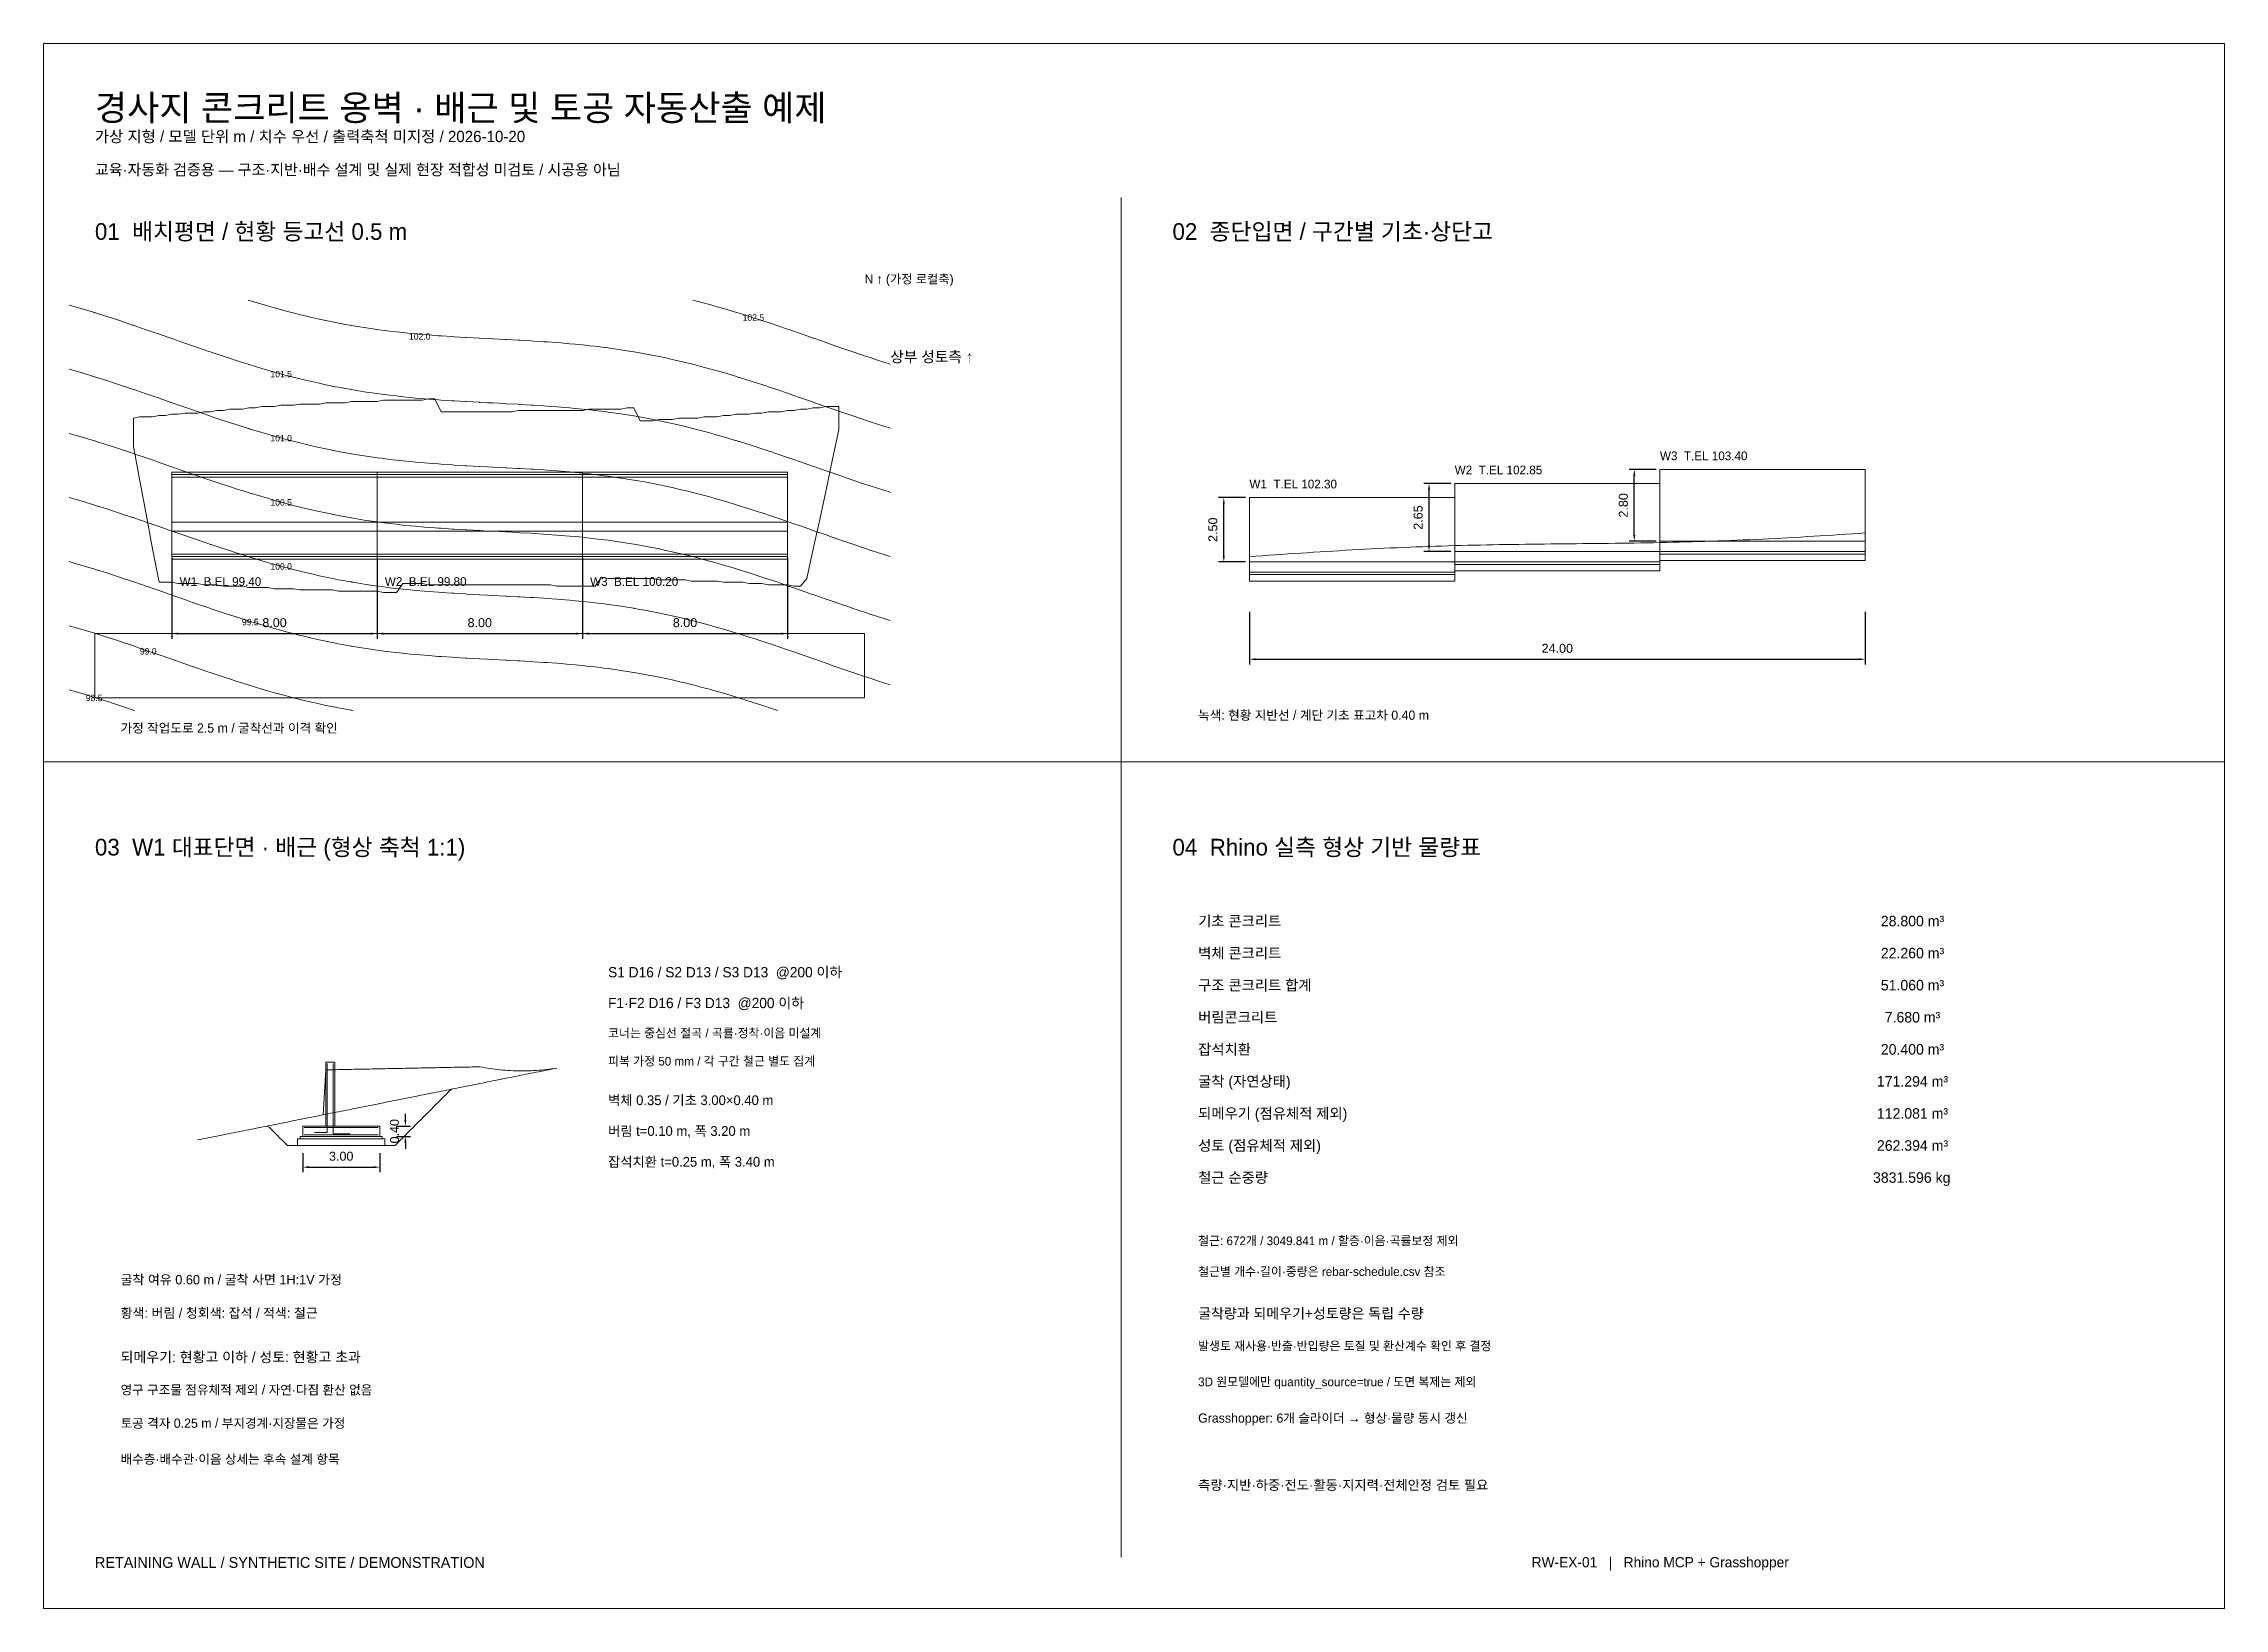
# Model space of a CAD drawing. Header units: metres. Extents: x -1 to 84, y -99 to -38.
import ezdxf

# ---------------------------------------------------------------- set-up
doc = ezdxf.new("R2010")
doc.units = ezdxf.units.M
for name, color, linetype, lineweight, true_color in [('backfill', 7, 'Continuous', 9, 0xb59b70), ('blinding', 7, 'Continuous', 9, 0xd5b564), ('contour', 7, 'Continuous', 18, 0x4c7b57), ('drawing', 7, 'Continuous', 18, 0x2b4051), ('excavation', 7, 'Continuous', 9, 0xe37c3f), ('footing', 7, 'Continuous', 9, 0xa2afba), ('notes', 7, 'Continuous', 9, 0x2d353e), ('reinforcement_detail', 7, 'Continuous', 9, 0xbb3a34), ('road', 7, 'Continuous', 9, 0x737e88), ('rubble', 7, 'Continuous', 9, 0x728297), ('stem', 7, 'Continuous', 9, 0xb3c0c8), ('warning', 7, 'Continuous', 9, 0xae3e2c)]:
    doc.layers.add(name, color=color, linetype=linetype, lineweight=lineweight, true_color=true_color)
doc.styles.add('example-metres', font='HelveticaNeue.ttc')
doc.styles.add('기본값', font='AppleSDGothicNeo.ttc')
doc.dimstyles.new('example-metres', dxfattribs={"dimtxt": 0.35, "dimasz": 0.24, "dimexe": 0.2, "dimexo": 0.15, "dimgap": 0.25, "dimtad": 1, "dimtoh": 1, "dimzin": 1, "dimdsep": 46, "dimtxsty": 'example-metres', "dimcen": 0.5, "dimazin": 1, "dimtfac": 1, "dimtdec": 4, "dimtix": 1, "dimtofl": 0, "dimtmove": 1, "dimatfit": 3, "dimfxl": 1, "dimtolj": 1, "dimtzin": 1, "dimarcsym": 0})

# ---------------------------------------------------------------- blocks, each defined once
blk = doc.blocks.new('*D1')
at = {"layer": 'Defpoints', "color": 0}
for p in [(4, -57.9), (12, -57.9), (12, -61)]:
    blk.add_point(p, dxfattribs=at)
at = {"layer": 'drawing', "color": 0, "lineweight": -2}
for p, q in [((4, -58.05), (4, -61.2)), ((12, -58.05), (12, -61.2)), ((4.24, -61), (11.76, -61))]:
    blk.add_line(p, q, dxfattribs=at)
at = {"layer": 'drawing', "color": 0}
for points in [[(4.24, -60.96), (4.24, -61.04), (4, -61)], [(11.76, -61.04), (11.76, -60.96), (12, -61)]]:
    blk.add_solid(points, dxfattribs=at)
at = {"layer": 'drawing', "color": 0, "insert": (8, -60.575), "char_height": 0.35, "attachment_point": 5, "style": 'example-metres'}
blk.add_mtext('\\A1;8.00', dxfattribs=at)
blk = doc.blocks.new('*D2')
at = {"layer": 'Defpoints', "color": 0}
for p in [(12, -57.9), (20, -57.9), (20, -61)]:
    blk.add_point(p, dxfattribs=at)
at = {"layer": 'drawing', "color": 0, "lineweight": -2}
for p, q in [((12, -58.05), (12, -61.2)), ((20, -58.05), (20, -61.2)), ((12.24, -61), (19.76, -61))]:
    blk.add_line(p, q, dxfattribs=at)
at = {"layer": 'drawing', "color": 0}
for points in [[(12.24, -60.96), (12.24, -61.04), (12, -61)], [(19.76, -61.04), (19.76, -60.96), (20, -61)]]:
    blk.add_solid(points, dxfattribs=at)
at = {"layer": 'drawing', "color": 0, "insert": (16, -60.575), "char_height": 0.35, "attachment_point": 5, "style": 'example-metres'}
blk.add_mtext('\\A1;8.00', dxfattribs=at)
blk = doc.blocks.new('*D3')
at = {"layer": 'Defpoints', "color": 0}
for p in [(20, -57.9), (28, -57.9), (28, -61)]:
    blk.add_point(p, dxfattribs=at)
at = {"layer": 'drawing', "color": 0, "lineweight": -2}
for p, q in [((20, -58.05), (20, -61.2)), ((28, -58.05), (28, -61.2)), ((20.24, -61), (27.76, -61))]:
    blk.add_line(p, q, dxfattribs=at)
at = {"layer": 'drawing', "color": 0}
for points in [[(20.24, -60.96), (20.24, -61.04), (20, -61)], [(27.76, -61.04), (27.76, -60.96), (28, -61)]]:
    blk.add_solid(points, dxfattribs=at)
at = {"layer": 'drawing', "color": 0, "insert": (24, -60.575), "char_height": 0.35, "attachment_point": 5, "style": 'example-metres'}
blk.add_mtext('\\A1;8.00', dxfattribs=at)
blk = doc.blocks.new('*D4')
at = {"layer": 'Defpoints', "color": 0}
for p in [(45, -55.7), (46, -55.7), (46, -58.2)]:
    blk.add_point(p, dxfattribs=at)
at = {"layer": 'drawing', "color": 0, "lineweight": -2}
for p, q in [((45.85, -55.7), (44.8, -55.7)), ((45, -57.96), (45, -55.94)), ((45.85, -58.2), (44.8, -58.2))]:
    blk.add_line(p, q, dxfattribs=at)
at = {"layer": 'drawing', "color": 0}
for points in [[(45.04, -55.94), (44.96, -55.94), (45, -55.7)], [(44.96, -57.96), (45.04, -57.96), (45, -58.2)]]:
    blk.add_solid(points, dxfattribs=at)
at = {"layer": 'drawing', "color": 0, "insert": (44.575, -56.95), "char_height": 0.35, "attachment_point": 5, "rotation": 90, "style": 'example-metres'}
blk.add_mtext('\\A1;2.50', dxfattribs=at)
blk = doc.blocks.new('*D5')
at = {"layer": 'Defpoints', "color": 0}
for p in [(53, -55.15), (54, -55.15), (54, -57.8)]:
    blk.add_point(p, dxfattribs=at)
at = {"layer": 'drawing', "color": 0, "lineweight": -2}
for p, q in [((53.85, -55.15), (52.8, -55.15)), ((53, -57.56), (53, -55.39)), ((53.85, -57.8), (52.8, -57.8))]:
    blk.add_line(p, q, dxfattribs=at)
at = {"layer": 'drawing', "color": 0}
for points in [[(53.04, -55.39), (52.96, -55.39), (53, -55.15)], [(52.96, -57.56), (53.04, -57.56), (53, -57.8)]]:
    blk.add_solid(points, dxfattribs=at)
at = {"layer": 'drawing', "color": 0, "insert": (52.575, -56.475), "char_height": 0.35, "attachment_point": 5, "rotation": 90, "style": 'example-metres'}
blk.add_mtext('\\A1;2.65', dxfattribs=at)
blk = doc.blocks.new('*D6')
at = {"layer": 'Defpoints', "color": 0}
for p in [(61, -54.6), (62, -54.6), (62, -57.4)]:
    blk.add_point(p, dxfattribs=at)
at = {"layer": 'drawing', "color": 0, "lineweight": -2}
for p, q in [((61.85, -54.6), (60.8, -54.6)), ((61, -57.16), (61, -54.84)), ((61.85, -57.4), (60.8, -57.4))]:
    blk.add_line(p, q, dxfattribs=at)
at = {"layer": 'drawing', "color": 0}
for points in [[(61.04, -54.84), (60.96, -54.84), (61, -54.6)], [(60.96, -57.16), (61.04, -57.16), (61, -57.4)]]:
    blk.add_solid(points, dxfattribs=at)
at = {"layer": 'drawing', "color": 0, "insert": (60.575, -56), "char_height": 0.35, "attachment_point": 5, "rotation": 90, "style": 'example-metres'}
blk.add_mtext('\\A1;2.80', dxfattribs=at)
blk = doc.blocks.new('*D7')
at = {"layer": 'Defpoints', "color": 0}
for p in [(46, -60), (70, -60), (70, -62)]:
    blk.add_point(p, dxfattribs=at)
at = {"layer": 'drawing', "color": 0, "lineweight": -2}
for p, q in [((46, -60.15), (46, -62.2)), ((70, -60.15), (70, -62.2)), ((46.24, -62), (69.76, -62))]:
    blk.add_line(p, q, dxfattribs=at)
at = {"layer": 'drawing', "color": 0}
for points in [[(46.24, -61.96), (46.24, -62.04), (46, -62)], [(69.76, -62.04), (69.76, -61.96), (70, -62)]]:
    blk.add_solid(points, dxfattribs=at)
at = {"layer": 'drawing', "color": 0, "insert": (58, -61.575), "char_height": 0.35, "attachment_point": 5, "style": 'example-metres'}
blk.add_mtext('\\A1;24.00', dxfattribs=at)
blk = doc.blocks.new('*D8')
at = {"layer": 'Defpoints', "color": 0}
for p in [(9.1, -81.1), (12.1, -81.1), (12.1, -81.8)]:
    blk.add_point(p, dxfattribs=at)
at = {"layer": 'drawing', "color": 0, "lineweight": -2}
for p, q in [((9.1, -81.25), (9.1, -82)), ((12.1, -81.25), (12.1, -82)), ((9.34, -81.8), (11.86, -81.8))]:
    blk.add_line(p, q, dxfattribs=at)
at = {"layer": 'drawing', "color": 0}
for points in [[(9.34, -81.76), (9.34, -81.84), (9.1, -81.8)], [(11.86, -81.84), (11.86, -81.76), (12.1, -81.8)]]:
    blk.add_solid(points, dxfattribs=at)
at = {"layer": 'drawing', "color": 0, "insert": (10.6, -81.375), "char_height": 0.35, "attachment_point": 5, "style": 'example-metres'}
blk.add_mtext('\\A1;3.00', dxfattribs=at)
blk = doc.blocks.new('*D9')
at = {"layer": 'Defpoints', "color": 0}
for p in [(12.6, -80.2), (12.6, -80.6), (13.1, -80.2)]:
    blk.add_point(p, dxfattribs=at)
at = {"layer": 'drawing', "color": 0, "lineweight": -2}
for p, q in [((13.1, -79.96), (13.1, -79.72)), ((12.75, -80.2), (13.3, -80.2)), ((12.75, -80.6), (13.3, -80.6)), ((13.1, -80.84), (13.1, -81.08))]:
    blk.add_line(p, q, dxfattribs=at)
at = {"layer": 'drawing', "color": 0}
for points in [[(13.06, -79.96), (13.14, -79.96), (13.1, -80.2)], [(13.14, -80.84), (13.06, -80.84), (13.1, -80.6)]]:
    blk.add_solid(points, dxfattribs=at)
at = {"layer": 'drawing', "color": 0, "insert": (12.675, -80.4), "char_height": 0.35, "attachment_point": 5, "rotation": 90, "style": 'example-metres'}
blk.add_mtext('\\A1;0.40', dxfattribs=at)

msp = doc.modelspace()

# ---------------------------------------------------------------- linework, layer by layer
at = {"layer": 'backfill'}
msp.add_lwpolyline([(5, -80.739), (5.1, -80.719), (5.2, -80.699), (5.3, -80.679), (5.4, -80.659), (5.5, -80.639), (5.6, -80.619), (5.7, -80.599), (5.8, -80.579), (5.9, -80.559), (6, -80.539), (6.1, -80.519), (6.2, -80.499), (6.3, -80.479), (6.4, -80.459), (6.5, -80.439), (6.6, -80.419), (6.7, -80.399), (6.8, -80.379), (6.9, -80.359), (7, -80.339), (7.1, -80.319), (7.2, -80.299), (7.3, -80.279), (7.4, -80.259), (7.5, -80.239), (7.6, -80.219), (7.7, -80.199), (7.8, -80.179), (7.9, -80.159), (8, -80.139), (8.1, -80.119), (8.2, -80.099), (8.3, -80.079), (8.4, -80.059), (8.5, -80.039), (8.6, -80.019), (8.7, -79.999), (8.8, -79.979), (8.9, -79.959), (9, -79.939), (9.1, -79.919), (9.2, -79.899), (9.3, -79.879), (9.4, -79.859), (9.5, -79.839), (9.6, -79.819), (9.7, -79.799), (9.8, -79.779), (9.9, -79.759), (10, -78.007), (10.1, -78.005), (10.2, -78.003), (10.3, -78.001), (10.4, -77.999), (10.5, -77.997), (10.6, -77.995), (10.7, -77.993), (10.8, -77.991), (10.9, -77.989), (11, -77.987), (11.1, -77.985), (11.2, -77.983), (11.3, -77.981), (11.4, -77.979), (11.5, -77.977), (11.6, -77.975), (11.7, -77.973), (11.8, -77.971), (11.9, -77.969), (12, -77.967), (12.1, -77.965), (12.2, -77.963), (12.3, -77.961), (12.4, -77.959), (12.5, -77.957), (12.6, -77.955), (12.7, -77.953), (12.8, -77.951), (12.9, -77.949), (13, -77.947), (13.1, -77.945), (13.2, -77.943), (13.3, -77.941), (13.4, -77.939), (13.5, -77.937), (13.6, -77.935), (13.7, -77.933), (13.8, -77.931), (13.9, -77.929), (14, -77.927), (14.1, -77.925), (14.2, -77.923), (14.3, -77.921), (14.4, -77.919), (14.5, -77.917), (14.6, -77.915), (14.7, -77.913), (14.8, -77.911), (14.9, -77.909), (15, -77.907), (15.1, -77.905), (15.2, -77.903), (15.3, -77.901), (15.4, -77.899), (15.5, -77.897), (15.6, -77.895), (15.7, -77.893), (15.8, -77.891), (15.9, -77.889), (16, -77.887), (16.1, -77.906), (16.2, -77.924), (16.3, -77.941), (16.4, -77.956), (16.5, -77.971), (16.6, -77.984), (16.7, -77.996), (16.8, -78.006), (16.9, -78.016), (17, -78.024), (17.1, -78.031), (17.2, -78.037), (17.3, -78.042), (17.4, -78.046), (17.5, -78.048), (17.6, -78.049), (17.7, -78.049), (17.8, -78.048), (17.9, -78.045), (18, -78.042), (18.1, -78.037), (18.2, -78.031), (18.3, -78.023), (18.4, -78.015), (18.5, -78.005), (18.6, -77.994), (18.7, -77.982), (18.8, -77.969), (18.9, -77.955), (19, -77.939)], dxfattribs=at)
at = {"layer": 'blinding'}
for points in [[(4, -58), (12, -58), (12, -54.8), (4, -54.8)], [(4, -57.9), (12, -57.9), (12, -54.9), (4, -54.9)], [(12, -58), (20, -58), (20, -54.8), (12, -54.8)], [(12, -57.9), (20, -57.9), (20, -54.9), (12, -54.9)], [(20, -58), (28, -58), (28, -54.8), (20, -54.8)], [(20, -57.9), (28, -57.9), (28, -54.9), (20, -54.9)], [(62, -57.9), (70, -57.9), (70, -57.8), (62, -57.8)], [(46, -58.7), (54, -58.7), (54, -58.6), (46, -58.6)], [(54, -58.3), (62, -58.3), (62, -58.2), (54, -58.2)], [(9, -80.7), (12.2, -80.7), (12.2, -80.6), (9, -80.6)]]:
    msp.add_lwpolyline(points, close=True, dxfattribs=at)
at = {"layer": 'contour'}
for points in [[(0, -48.195), (0.274, -48.274), (0.5, -48.339), (0.987, -48.487), (1, -48.491), (1.028, -48.5), (1.5, -48.649), (1.721, -48.721), (2, -48.812), (2.47, -48.97), (2.5, -48.98), (2.558, -49), (3, -49.152), (3.232, -49.232), (3.5, -49.325), (4, -49.5), (4.5, -49.675), (4.768, -49.768), (5, -49.848), (5.442, -50), (5.5, -50.02), (5.53, -50.03), (6, -50.188), (6.279, -50.279), (6.5, -50.351), (6.972, -50.5), (7, -50.509), (7.013, -50.513), (7.5, -50.661), (7.726, -50.726), (8, -50.805), (8.419, -50.919), (8.5, -50.941), (8.729, -51), (9, -51.069), (9.091, -51.091), (9.5, -51.189), (9.742, -51.242), (10, -51.298), (10.374, -51.374), (10.5, -51.399), (10.988, -51.488), (11, -51.49), (11.059, -51.5), (11.5, -51.572), (11.585, -51.585), (12, -51.646), (12.167, -51.667), (12.5, -51.71), (12.737, -51.737), (13, -51.767), (13.296, -51.796), (13.5, -51.816), (13.846, -51.846), (14, -51.859), (14.388, -51.888), (14.5, -51.896), (14.924, -51.924), (15, -51.929), (15.455, -51.955), (15.5, -51.958), (15.984, -51.984), (16, -51.985), (16.303, -52), (16.5, -52.01), (16.51, -52.01), (17, -52.035), (17.037, -52.037), (17.5, -52.061), (17.565, -52.065), (18, -52.09), (18.096, -52.096), (18.5, -52.121), (18.631, -52.131), (19, -52.157), (19.171, -52.171), (19.5, -52.198), (19.719, -52.219), (20, -52.246), (20.276, -52.276), (20.5, -52.301), (20.843, -52.343), (21, -52.363), (21.423, -52.423), (21.5, -52.434), (21.915, -52.5), (22, -52.513), (22.016, -52.516), (22.5, -52.602), (22.627, -52.627), (22.712, -52.644), (23, -52.7), (23.255, -52.755), (23.5, -52.808), (23.902, -52.902), (24, -52.925), (24.3, -53), (24.5, -53.05), (24.569, -53.069), (25, -53.185), (25.258, -53.258), (25.5, -53.327), (25.967, -53.467), (26, -53.477), (26.075, -53.5), (26.5, -53.633), (26.697, -53.697), (27, -53.795), (27.443, -53.943), (27.5, -53.962), (27.612, -54), (28, -54.132), (28.202, -54.202), (28.5, -54.305), (28.969, -54.469), (29, -54.48), (29.057, -54.5), (29.5, -54.655), (29.738, -54.738), (30, -54.829), (30.497, -55), (30.5, -55.001), (30.502, -55.002), (31, -55.17), (31.254, -55.254), (31.5, -55.335), (31.991, -55.491), (32, -55.494)], [(6.972, -48), (7, -48.009), (7.013, -48.013), (7.5, -48.161), (7.726, -48.226), (8, -48.305), (8.419, -48.419), (8.5, -48.441), (8.729, -48.5), (9, -48.569), (9.091, -48.591), (9.5, -48.689), (9.742, -48.742), (10, -48.798), (10.374, -48.874), (10.5, -48.899), (10.988, -48.988), (11, -48.99), (11.059, -49), (11.5, -49.072), (11.585, -49.085), (12, -49.146), (12.167, -49.167), (12.5, -49.21), (12.737, -49.237), (13, -49.267), (13.296, -49.296), (13.5, -49.316), (13.846, -49.346), (14, -49.359), (14.388, -49.388), (14.5, -49.396), (14.924, -49.424), (15, -49.429), (15.455, -49.455), (15.5, -49.458), (15.984, -49.484), (16, -49.485), (16.303, -49.5), (16.5, -49.51), (16.51, -49.51), (17, -49.535), (17.037, -49.537), (17.5, -49.561), (17.565, -49.565), (18, -49.59), (18.096, -49.596), (18.5, -49.621), (18.631, -49.631), (19, -49.657), (19.171, -49.671), (19.5, -49.698), (19.719, -49.719), (20, -49.746), (20.276, -49.776), (20.5, -49.801), (20.843, -49.843), (21, -49.863), (21.423, -49.923), (21.5, -49.934), (21.915, -50), (22, -50.013), (22.016, -50.016), (22.5, -50.102), (22.627, -50.127), (23, -50.2), (23.255, -50.255), (23.5, -50.308), (23.902, -50.402), (24, -50.425), (24.3, -50.5), (24.5, -50.55), (24.569, -50.569), (25, -50.685), (25.258, -50.758), (25.5, -50.827), (25.967, -50.967), (26, -50.977), (26.029, -50.986), (26.075, -51), (26.5, -51.133), (26.697, -51.197), (27, -51.295), (27.443, -51.443), (27.5, -51.462), (27.612, -51.5), (28, -51.632), (28.202, -51.702), (28.5, -51.805), (28.969, -51.969), (29, -51.98), (29.057, -52), (29.5, -52.155), (29.738, -52.238), (30, -52.329), (30.497, -52.5), (30.5, -52.501), (30.502, -52.502), (31, -52.67), (31.254, -52.754), (31.5, -52.835), (31.991, -52.991), (32, -52.994)], [(24.3, -48), (24.5, -48.05), (24.569, -48.069), (25, -48.185), (25.258, -48.258), (25.5, -48.327), (25.967, -48.467), (26, -48.477), (26.075, -48.5), (26.5, -48.633), (26.697, -48.697), (27, -48.795), (27.443, -48.943), (27.5, -48.962), (27.612, -49), (28, -49.132), (28.202, -49.202), (28.5, -49.305), (28.969, -49.469), (29, -49.48), (29.023, -49.488), (29.057, -49.5), (29.5, -49.655), (29.738, -49.738), (30, -49.829), (30.497, -50), (30.5, -50.001), (30.502, -50.002), (31, -50.17), (31.254, -50.254), (31.5, -50.335), (31.991, -50.491), (32, -50.494)], [(0, -50.695), (0.274, -50.774), (0.5, -50.839), (0.987, -50.987), (1, -50.991), (1.028, -51), (1.5, -51.149), (1.721, -51.221), (2, -51.312), (2.47, -51.47), (2.5, -51.48), (2.558, -51.5), (3, -51.652), (3.232, -51.732), (3.5, -51.825), (4, -52), (4.5, -52.175), (4.768, -52.268), (5, -52.348), (5.442, -52.5), (5.5, -52.52), (5.53, -52.53), (6, -52.688), (6.279, -52.779), (6.5, -52.851), (6.972, -53), (7, -53.009), (7.013, -53.013), (7.5, -53.161), (7.726, -53.226), (8, -53.305), (8.419, -53.419), (8.5, -53.441), (8.729, -53.5), (9, -53.569), (9.091, -53.591), (9.5, -53.689), (9.742, -53.742), (10, -53.798), (10.374, -53.874), (10.5, -53.899), (10.988, -53.988), (11, -53.99), (11.059, -54), (11.5, -54.072), (11.585, -54.085), (12, -54.146), (12.167, -54.167), (12.5, -54.21), (12.737, -54.237), (13, -54.267), (13.296, -54.296), (13.5, -54.316), (13.846, -54.346), (14, -54.359), (14.388, -54.388), (14.5, -54.396), (14.924, -54.424), (15, -54.429), (15.455, -54.455), (15.5, -54.458), (15.984, -54.484), (16, -54.485), (16.303, -54.5), (16.5, -54.51), (16.51, -54.51), (17, -54.535), (17.037, -54.537), (17.5, -54.561), (17.565, -54.565), (18, -54.59), (18.096, -54.596), (18.5, -54.621), (18.631, -54.631), (18.725, -54.637), (19, -54.657), (19.171, -54.671), (19.5, -54.698), (19.719, -54.719), (20, -54.746), (20.276, -54.776), (20.5, -54.801), (20.843, -54.843), (21, -54.863), (21.423, -54.923), (21.5, -54.934), (21.915, -55), (22, -55.013), (22.016, -55.016), (22.5, -55.102), (22.627, -55.127), (23, -55.2), (23.255, -55.255), (23.5, -55.308), (23.902, -55.402), (24, -55.425), (24.3, -55.5), (24.5, -55.55), (24.569, -55.569), (25, -55.685), (25.258, -55.758), (25.5, -55.827), (25.967, -55.967), (26, -55.977), (26.075, -56), (26.5, -56.133), (26.697, -56.197), (27, -56.295), (27.443, -56.443), (27.5, -56.462), (27.612, -56.5), (28, -56.632), (28.202, -56.702), (28.5, -56.805), (28.969, -56.969), (29, -56.98), (29.057, -57), (29.5, -57.155), (29.738, -57.238), (30, -57.329), (30.497, -57.5), (30.5, -57.501), (30.502, -57.502), (31, -57.67), (31.254, -57.754), (31.5, -57.835), (31.991, -57.991), (32, -57.994)], [(0, -53.195), (0.274, -53.274), (0.5, -53.339), (0.987, -53.487), (1, -53.491), (1.028, -53.5), (1.5, -53.649), (1.721, -53.721), (2, -53.812), (2.47, -53.97), (2.5, -53.98), (2.558, -54), (3, -54.152), (3.232, -54.232), (3.5, -54.325), (4, -54.5), (4.5, -54.675), (4.768, -54.768), (5, -54.848), (5.442, -55), (5.5, -55.02), (5.53, -55.03), (6, -55.188), (6.279, -55.279), (6.5, -55.351), (6.972, -55.5), (7, -55.509), (7.013, -55.513), (7.5, -55.661), (7.726, -55.726), (8, -55.805), (8.419, -55.919), (8.5, -55.941), (8.729, -56), (9, -56.069), (9.091, -56.091), (9.5, -56.189), (9.742, -56.242), (10, -56.298), (10.374, -56.374), (10.5, -56.399), (10.988, -56.488), (11, -56.49), (11.059, -56.5), (11.5, -56.572), (11.585, -56.585), (12, -56.646), (12.167, -56.667), (12.5, -56.71), (12.737, -56.737), (13, -56.767), (13.296, -56.796), (13.5, -56.816), (13.846, -56.846), (14, -56.859), (14.245, -56.877), (14.388, -56.888), (14.5, -56.896), (14.924, -56.924), (15, -56.929), (15.455, -56.955), (15.5, -56.958), (15.984, -56.984), (16, -56.985), (16.303, -57), (16.5, -57.01), (16.51, -57.01), (17, -57.035), (17.037, -57.037), (17.5, -57.061), (17.565, -57.065), (18, -57.09), (18.096, -57.096), (18.5, -57.121), (18.631, -57.131), (19, -57.157), (19.171, -57.171), (19.5, -57.198), (19.719, -57.219), (20, -57.246), (20.276, -57.276), (20.5, -57.301), (20.843, -57.343), (21, -57.363), (21.423, -57.423), (21.5, -57.434), (21.915, -57.5), (22, -57.513), (22.016, -57.516), (22.5, -57.602), (22.627, -57.627), (23, -57.7), (23.255, -57.755), (23.5, -57.808), (23.902, -57.902), (24, -57.925), (24.3, -58), (24.5, -58.05), (24.569, -58.069), (25, -58.185), (25.258, -58.258), (25.5, -58.327), (25.967, -58.467), (26, -58.477), (26.075, -58.5), (26.5, -58.633), (26.697, -58.697), (27, -58.795), (27.443, -58.943), (27.5, -58.962), (27.612, -59), (28, -59.132), (28.202, -59.202), (28.5, -59.305), (28.969, -59.469), (29, -59.48), (29.057, -59.5), (29.5, -59.655), (29.738, -59.738), (30, -59.829), (30.497, -60), (30.5, -60.001), (30.502, -60.002), (31, -60.17), (31.254, -60.254), (31.5, -60.335), (31.991, -60.491), (32, -60.494)], [(0, -55.695), (0.274, -55.774), (0.5, -55.839), (0.987, -55.987), (1, -55.991), (1.028, -56), (1.5, -56.149), (1.721, -56.221), (2, -56.312), (2.47, -56.47), (2.5, -56.48), (2.558, -56.5), (3, -56.652), (3.232, -56.732), (3.5, -56.825), (4, -57), (4.5, -57.175), (4.768, -57.268), (5, -57.348), (5.442, -57.5), (5.5, -57.52), (5.53, -57.53), (6, -57.688), (6.279, -57.779), (6.5, -57.851), (6.972, -58), (7, -58.009), (7.013, -58.013), (7.5, -58.161), (7.726, -58.226), (8, -58.305), (8.419, -58.419), (8.5, -58.441), (8.729, -58.5), (9, -58.569), (9.091, -58.591), (9.5, -58.689), (9.742, -58.742), (10, -58.798), (10.287, -58.856), (10.374, -58.874), (10.5, -58.899), (10.988, -58.988), (11, -58.99), (11.059, -59), (11.5, -59.072), (11.585, -59.085), (12, -59.146), (12.167, -59.167), (12.5, -59.21), (12.737, -59.237), (13, -59.267), (13.296, -59.296), (13.5, -59.316), (13.846, -59.346), (14, -59.359), (14.388, -59.388), (14.5, -59.396), (14.924, -59.424), (15, -59.429), (15.455, -59.455), (15.5, -59.458), (15.984, -59.484), (16, -59.485), (16.303, -59.5), (16.5, -59.51), (16.51, -59.51), (17, -59.535), (17.037, -59.537), (17.5, -59.561), (17.565, -59.565), (18, -59.59), (18.096, -59.596), (18.5, -59.621), (18.631, -59.631), (19, -59.657), (19.171, -59.671), (19.5, -59.698), (19.719, -59.719), (20, -59.746), (20.276, -59.776), (20.5, -59.801), (20.843, -59.843), (21, -59.863), (21.423, -59.923), (21.5, -59.934), (21.915, -60), (22, -60.013), (22.016, -60.016), (22.5, -60.102), (22.627, -60.127), (23, -60.2), (23.255, -60.255), (23.5, -60.308), (23.902, -60.402), (24, -60.425), (24.3, -60.5), (24.5, -60.55), (24.569, -60.569), (25, -60.685), (25.258, -60.758), (25.5, -60.827), (25.967, -60.967), (26, -60.977), (26.075, -61), (26.5, -61.133), (26.697, -61.197), (27, -61.295), (27.443, -61.443), (27.5, -61.462), (27.612, -61.5), (28, -61.632), (28.202, -61.702), (28.5, -61.805), (28.969, -61.969), (29, -61.98), (29.057, -62), (29.5, -62.155), (29.738, -62.238), (30, -62.329), (30.497, -62.5), (30.5, -62.501), (30.502, -62.502), (31, -62.67), (31.254, -62.754), (31.5, -62.835), (31.991, -62.991), (32, -62.994)], [(46, -58), (46.25, -57.983), (46.5, -57.965), (46.75, -57.948), (47, -57.93), (47.25, -57.913), (47.5, -57.896), (47.75, -57.879), (48, -57.862), (48.25, -57.846), (48.5, -57.83), (48.75, -57.814), (49, -57.798), (49.25, -57.783), (49.5, -57.768), (49.75, -57.753), (50, -57.739), (50.25, -57.725), (50.5, -57.712), (50.75, -57.699), (51, -57.686), (51.25, -57.674), (51.5, -57.662), (51.75, -57.651), (52, -57.64), (52.25, -57.63), (52.5, -57.62), (52.75, -57.611), (53, -57.602), (53.25, -57.593), (53.5, -57.586), (53.75, -57.578), (54, -57.571), (54.25, -57.564), (54.5, -57.558), (54.75, -57.552), (55, -57.547), (55.25, -57.542), (55.5, -57.537), (55.75, -57.532), (56, -57.528), (56.25, -57.524), (56.5, -57.521), (56.75, -57.517), (57, -57.514), (57.25, -57.511), (57.5, -57.508), (57.75, -57.506), (58, -57.503), (58.25, -57.501), (58.5, -57.498), (58.75, -57.496), (59, -57.493), (59.25, -57.49), (59.5, -57.488), (59.75, -57.485), (60, -57.482), (60.25, -57.479), (60.5, -57.476), (60.75, -57.472), (61, -57.469), (61.25, -57.465), (61.5, -57.46), (61.75, -57.456), (62, -57.451), (62.25, -57.446), (62.5, -57.44), (62.75, -57.434), (63, -57.427), (63.25, -57.421), (63.5, -57.413), (63.75, -57.405), (64, -57.397), (64.25, -57.389), (64.5, -57.38), (64.75, -57.37), (65, -57.36), (65.25, -57.349), (65.5, -57.338), (65.75, -57.327), (66, -57.315), (66.25, -57.303), (66.5, -57.29), (66.75, -57.277), (67, -57.263), (67.25, -57.249), (67.5, -57.235), (67.75, -57.22), (68, -57.205), (68.25, -57.189), (68.5, -57.173), (68.75, -57.157), (69, -57.141), (69.25, -57.124), (69.5, -57.108), (69.75, -57.091), (70, -57.074)], [(0, -58.195), (0.274, -58.274), (0.5, -58.339), (0.987, -58.487), (1, -58.491), (1.028, -58.5), (1.5, -58.649), (1.721, -58.721), (2, -58.812), (2.47, -58.97), (2.5, -58.98), (2.558, -59), (3, -59.152), (3.232, -59.232), (3.5, -59.325), (4, -59.5), (4.5, -59.675), (4.768, -59.768), (5, -59.848), (5.442, -60), (5.5, -60.02), (5.53, -60.03), (6, -60.188), (6.279, -60.279), (6.5, -60.351), (6.972, -60.5), (6.989, -60.506), (7, -60.509), (7.013, -60.513), (7.5, -60.661), (7.726, -60.726), (8, -60.805), (8.419, -60.919), (8.5, -60.941), (8.729, -61), (9, -61.069), (9.091, -61.091), (9.5, -61.189), (9.742, -61.242), (10, -61.298), (10.374, -61.374), (10.5, -61.399), (10.988, -61.488), (11, -61.49), (11.059, -61.5), (11.5, -61.572), (11.585, -61.585), (12, -61.646), (12.167, -61.667), (12.5, -61.71), (12.737, -61.737), (13, -61.767), (13.296, -61.796), (13.5, -61.816), (13.846, -61.846), (14, -61.859), (14.388, -61.888), (14.5, -61.896), (14.924, -61.924), (15, -61.929), (15.455, -61.955), (15.5, -61.958), (15.984, -61.984), (16, -61.985), (16.303, -62), (16.5, -62.01), (16.51, -62.01), (17, -62.035), (17.037, -62.037), (17.5, -62.061), (17.565, -62.065), (18, -62.09), (18.096, -62.096), (18.5, -62.121), (18.631, -62.131), (19, -62.157), (19.171, -62.171), (19.5, -62.198), (19.719, -62.219), (20, -62.246), (20.276, -62.276), (20.5, -62.301), (20.843, -62.343), (21, -62.363), (21.423, -62.423), (21.5, -62.434), (21.915, -62.5), (22, -62.513), (22.016, -62.516), (22.5, -62.602), (22.627, -62.627), (23, -62.7), (23.255, -62.755), (23.5, -62.808), (23.902, -62.902), (24, -62.925), (24.3, -63), (24.5, -63.05), (24.569, -63.069), (25, -63.185), (25.258, -63.258), (25.5, -63.327), (25.967, -63.467), (26, -63.477), (26.075, -63.5), (26.5, -63.633), (26.697, -63.697), (27, -63.795), (27.443, -63.943), (27.5, -63.962), (27.612, -64)], [(0, -60.695), (0.274, -60.774), (0.5, -60.839), (0.987, -60.987), (1, -60.991), (1.028, -61), (1.5, -61.149), (1.721, -61.221), (2, -61.312), (2.47, -61.47), (2.5, -61.48), (2.558, -61.5), (3, -61.652), (3.232, -61.732), (3.5, -61.825), (4, -62), (4.5, -62.175), (4.768, -62.268), (5, -62.348), (5.442, -62.5), (5.5, -62.52), (5.53, -62.53), (6, -62.688), (6.279, -62.779), (6.5, -62.851), (6.972, -63), (7, -63.009), (7.013, -63.013), (7.5, -63.161), (7.726, -63.226), (8, -63.305), (8.419, -63.419), (8.5, -63.441), (8.729, -63.5), (9, -63.569), (9.091, -63.591), (9.5, -63.689), (9.742, -63.742), (10, -63.798), (10.374, -63.874), (10.5, -63.899), (10.988, -63.988), (11, -63.99), (11.059, -64)], [(0, -63.195), (0.274, -63.274), (0.5, -63.339), (0.987, -63.487), (1, -63.491), (1.011, -63.494), (1.028, -63.5), (1.5, -63.649), (1.721, -63.721), (2, -63.812), (2.47, -63.97), (2.5, -63.98), (2.558, -64)], [(5, -80.739), (5.1, -80.719), (5.2, -80.699), (5.3, -80.679), (5.4, -80.659), (5.5, -80.639), (5.6, -80.619), (5.7, -80.599), (5.8, -80.579), (5.9, -80.559), (6, -80.539), (6.1, -80.519), (6.2, -80.499), (6.3, -80.479), (6.4, -80.459), (6.5, -80.439), (6.6, -80.419), (6.7, -80.399), (6.8, -80.379), (6.9, -80.359), (7, -80.339), (7.1, -80.319), (7.2, -80.299), (7.3, -80.279), (7.4, -80.259), (7.5, -80.239), (7.6, -80.219), (7.7, -80.199), (7.8, -80.179), (7.9, -80.159), (8, -80.139), (8.1, -80.119), (8.2, -80.099), (8.3, -80.079), (8.4, -80.059), (8.5, -80.039), (8.6, -80.019), (8.7, -79.999), (8.8, -79.979), (8.9, -79.959), (9, -79.939), (9.1, -79.919), (9.2, -79.899), (9.3, -79.879), (9.4, -79.859), (9.5, -79.839), (9.6, -79.819), (9.7, -79.799), (9.8, -79.779), (9.9, -79.759), (10, -79.739), (10.1, -79.719), (10.2, -79.699), (10.3, -79.679), (10.4, -79.659), (10.5, -79.639), (10.6, -79.619), (10.7, -79.599), (10.8, -79.579), (10.9, -79.559), (11, -79.539), (11.1, -79.519), (11.2, -79.499), (11.3, -79.479), (11.4, -79.459), (11.5, -79.439), (11.6, -79.419), (11.7, -79.399), (11.8, -79.379), (11.9, -79.359), (12, -79.339), (12.1, -79.319), (12.2, -79.299), (12.3, -79.279), (12.4, -79.259), (12.5, -79.239), (12.6, -79.219), (12.7, -79.199), (12.8, -79.179), (12.9, -79.159), (13, -79.139), (13.1, -79.119), (13.2, -79.099), (13.3, -79.079), (13.4, -79.059), (13.5, -79.039), (13.6, -79.019), (13.7, -78.999), (13.8, -78.979), (13.9, -78.959), (14, -78.939), (14.1, -78.919), (14.2, -78.899), (14.3, -78.879), (14.4, -78.859), (14.5, -78.839), (14.6, -78.819), (14.7, -78.799), (14.8, -78.779), (14.9, -78.759), (15, -78.739), (15.1, -78.719), (15.2, -78.699), (15.3, -78.679), (15.4, -78.659), (15.5, -78.639), (15.6, -78.619), (15.7, -78.599), (15.8, -78.579), (15.9, -78.559), (16, -78.539), (16.1, -78.519), (16.2, -78.499), (16.3, -78.479), (16.4, -78.459), (16.5, -78.439), (16.6, -78.419), (16.7, -78.399), (16.8, -78.379), (16.9, -78.359), (17, -78.339), (17.1, -78.319), (17.2, -78.299), (17.3, -78.279), (17.4, -78.259), (17.5, -78.239), (17.6, -78.219), (17.7, -78.199), (17.8, -78.179), (17.9, -78.159), (18, -78.139), (18.1, -78.119), (18.2, -78.099), (18.3, -78.079), (18.4, -78.059), (18.5, -78.039), (18.6, -78.019), (18.7, -77.999), (18.8, -77.979), (18.9, -77.959), (19, -77.939)]]:
    msp.add_lwpolyline(points, dxfattribs=at)
at = {"layer": 'drawing'}
for points in [[(-1, -99), (84, -99), (84, -38), (-1, -38)], [(54, -57.8), (62, -57.8), (62, -55.15), (54, -55.15)], [(62, -57.4), (70, -57.4), (70, -54.6), (62, -54.6)], [(46, -58.2), (54, -58.2), (54, -55.7), (46, -55.7)], [(4, -57), (12, -57), (12, -56.65), (4, -56.65)], [(12, -57), (20, -57), (20, -56.65), (12, -56.65)], [(20, -57), (28, -57), (28, -56.65), (20, -56.65)]]:
    msp.add_lwpolyline(points, close=True, dxfattribs=at)
for points in [[(41, -44), (41, -97)], [(-1, -66), (84, -66)]]:
    msp.add_lwpolyline(points, dxfattribs=at)
at = {"layer": 'excavation'}
msp.add_lwpolyline([(5, -80.739), (5.1, -80.719), (5.2, -80.699), (5.3, -80.679), (5.4, -80.659), (5.5, -80.639), (5.6, -80.619), (5.7, -80.599), (5.8, -80.579), (5.9, -80.559), (6, -80.539), (6.1, -80.519), (6.2, -80.499), (6.3, -80.479), (6.4, -80.459), (6.5, -80.439), (6.6, -80.419), (6.7, -80.399), (6.8, -80.379), (6.9, -80.359), (7, -80.339), (7.1, -80.319), (7.2, -80.299), (7.3, -80.279), (7.4, -80.259), (7.5, -80.239), (7.6, -80.219), (7.7, -80.199), (7.8, -80.25), (7.9, -80.35), (8, -80.45), (8.1, -80.55), (8.2, -80.65), (8.3, -80.75), (8.4, -80.85), (8.5, -80.95), (8.6, -80.95), (8.7, -80.95), (8.8, -80.95), (8.9, -80.95), (9, -80.95), (9.1, -80.95), (9.2, -80.95), (9.3, -80.95), (9.4, -80.95), (9.5, -80.95), (9.6, -80.95), (9.7, -80.95), (9.8, -80.95), (9.9, -80.95), (10, -80.95), (10.1, -80.95), (10.2, -80.95), (10.3, -80.95), (10.4, -80.95), (10.5, -80.95), (10.6, -80.95), (10.7, -80.95), (10.8, -80.95), (10.9, -80.95), (11, -80.95), (11.1, -80.95), (11.2, -80.95), (11.3, -80.95), (11.4, -80.95), (11.5, -80.95), (11.6, -80.95), (11.7, -80.95), (11.8, -80.95), (11.9, -80.95), (12, -80.95), (12.1, -80.95), (12.2, -80.95), (12.3, -80.95), (12.4, -80.95), (12.5, -80.95), (12.6, -80.95), (12.7, -80.95), (12.8, -80.85), (12.9, -80.75), (13, -80.65), (13.1, -80.55), (13.2, -80.45), (13.3, -80.35), (13.4, -80.25), (13.5, -80.15), (13.6, -80.05), (13.7, -79.95), (13.8, -79.85), (13.9, -79.75), (14, -79.65), (14.1, -79.55), (14.2, -79.45), (14.3, -79.35), (14.4, -79.25), (14.5, -79.15), (14.6, -79.05), (14.7, -78.95), (14.8, -78.85), (14.9, -78.759), (15, -78.739), (15.1, -78.719), (15.2, -78.699), (15.3, -78.679), (15.4, -78.659), (15.5, -78.639), (15.6, -78.619), (15.7, -78.599), (15.8, -78.579), (15.9, -78.559), (16, -78.539), (16.1, -78.519), (16.2, -78.499), (16.3, -78.479), (16.4, -78.459), (16.5, -78.439), (16.6, -78.419), (16.7, -78.399), (16.8, -78.379), (16.9, -78.359), (17, -78.339), (17.1, -78.319), (17.2, -78.299), (17.3, -78.279), (17.4, -78.259), (17.5, -78.239), (17.6, -78.219), (17.7, -78.199), (17.8, -78.179), (17.9, -78.159), (18, -78.139), (18.1, -78.119), (18.2, -78.099), (18.3, -78.079), (18.4, -78.059), (18.5, -78.039), (18.6, -78.019), (18.7, -77.999), (18.8, -77.979), (18.9, -77.959), (19, -77.939)], dxfattribs=at)
at = {"layer": 'footing'}
for points in [[(4, -57.9), (12, -57.9), (12, -54.9), (4, -54.9)], [(12, -57.9), (20, -57.9), (20, -54.9), (12, -54.9)], [(20, -57.9), (28, -57.9), (28, -54.9), (20, -54.9)], [(54, -58.2), (62, -58.2), (62, -57.8), (54, -57.8)], [(62, -57.8), (70, -57.8), (70, -57.4), (62, -57.4)], [(46, -58.6), (54, -58.6), (54, -58.2), (46, -58.2)], [(9.1, -80.6), (12.1, -80.6), (12.1, -80.2), (9.1, -80.2)]]:
    msp.add_lwpolyline(points, close=True, dxfattribs=at)
at = {"layer": 'reinforcement_detail'}
for points in [[(9.556, -80.45), (10.056, -80.45), (10.056, -77.757)], [(10.942, -80.5), (10.292, -80.5), (10.292, -77.758)], [(9.158, -80.258), (12.042, -80.258)], [(9.158, -80.542), (12.042, -80.542)]]:
    msp.add_lwpolyline(points, dxfattribs=at)
at = {"layer": 'road'}
msp.add_lwpolyline([(1, -63.5), (31, -63.5), (31, -61), (1, -61)], close=True, dxfattribs=at)
at = {"layer": 'rubble'}
for points in [[(4, -58.1), (12, -58.1), (12, -54.7), (4, -54.7)], [(12, -58.1), (20, -58.1), (20, -54.7), (12, -54.7)], [(20, -58.1), (28, -58.1), (28, -54.7), (20, -54.7)], [(54, -58.55), (62, -58.55), (62, -58.3), (54, -58.3)], [(62, -58.15), (70, -58.15), (70, -57.9), (62, -57.9)], [(46, -58.95), (54, -58.95), (54, -58.7), (46, -58.7)], [(8.9, -80.95), (12.3, -80.95), (12.3, -80.7), (8.9, -80.7)]]:
    msp.add_lwpolyline(points, close=True, dxfattribs=at)
at = {"layer": 'stem'}
msp.add_lwpolyline([(10, -80.2), (10.35, -80.2), (10.35, -77.7), (10, -77.7)], close=True, dxfattribs=at)
at = {"layer": 'warning'}
msp.add_lwpolyline([(2.5, -53.7), (2.75, -55.05), (3, -56.35), (3.25, -57.7), (3.5, -59), (3.75, -59), (4, -59), (4.25, -59.05), (4.5, -59.05), (4.75, -59.05), (5, -59.05), (5.25, -59.1), (5.5, -59.1), (5.75, -59.1), (6, -59.15), (6.25, -59.15), (6.5, -59.15), (6.75, -59.15), (7, -59.2), (7.25, -59.2), (7.5, -59.2), (7.75, -59.2), (8, -59.25), (8.25, -59.25), (8.5, -59.25), (8.75, -59.25), (9, -59.3), (9.25, -59.3), (9.5, -59.3), (9.75, -59.3), (10, -59.3), (10.25, -59.3), (10.5, -59.35), (10.75, -59.35), (11, -59.35), (11.25, -59.35), (11.5, -59.35), (11.75, -59.35), (12, -59.35), (12.25, -59.4), (12.5, -59.4), (12.75, -59.4), (13, -59.05), (13.25, -59.05), (13.5, -59.05), (13.75, -59.05), (14, -59.1), (14.25, -59.1), (14.5, -59.1), (14.75, -59.1), (15, -59.1), (15.25, -59.1), (15.5, -59.1), (15.75, -59.1), (16, -59.1), (16.25, -59.1), (16.5, -59.1), (16.75, -59.1), (17, -59.1), (17.25, -59.1), (17.5, -59.1), (17.75, -59.1), (18, -59.1), (18.25, -59.1), (18.5, -59.1), (18.75, -59.1), (19, -59.15), (19.25, -59.15), (19.5, -59.15), (19.75, -59.15), (20, -59.15), (20.25, -59.15), (20.5, -59.15), (20.75, -58.8), (21, -58.85), (21.25, -58.85), (21.5, -58.85), (21.75, -58.85), (22, -58.85), (22.25, -58.85), (22.5, -58.85), (22.75, -58.85), (23, -58.9), (23.25, -58.9), (23.5, -58.9), (23.75, -58.9), (24, -58.9), (24.25, -58.95), (24.5, -58.95), (24.75, -58.95), (25, -58.95), (25.25, -58.95), (25.5, -59), (25.75, -59), (26, -59), (26.25, -59), (26.5, -59.05), (26.75, -59.05), (27, -59.05), (27.25, -59.1), (27.5, -59.1), (27.75, -59.1), (28, -59.1), (28.25, -59.15), (28.5, -59.15), (28.75, -58.85), (29, -57.7), (29.25, -56.55), (29.5, -55.4), (29.75, -54.2), (30, -53.05), (30, -52.15), (29.75, -52.15), (29.5, -52.15), (29.25, -52.2), (29, -52.2), (28.75, -52.25), (28.5, -52.25), (28.25, -52.3), (28, -52.3), (27.75, -52.35), (27.5, -52.35), (27.25, -52.35), (27, -52.4), (26.75, -52.4), (26.5, -52.45), (26.25, -52.45), (26, -52.45), (25.75, -52.5), (25.5, -52.5), (25.25, -52.55), (25, -52.55), (24.75, -52.55), (24.5, -52.6), (24.25, -52.6), (24, -52.6), (23.75, -52.6), (23.5, -52.65), (23.25, -52.65), (23, -52.65), (22.75, -52.7), (22.5, -52.7), (22.25, -52.7), (22, -52.2), (21.75, -52.2), (21.5, -52.25), (21.25, -52.25), (21, -52.25), (20.75, -52.25), (20.5, -52.25), (20.25, -52.25), (20, -52.3), (19.75, -52.3), (19.5, -52.3), (19.25, -52.3), (19, -52.3), (18.75, -52.3), (18.5, -52.3), (18.25, -52.3), (18, -52.3), (17.75, -52.3), (17.5, -52.3), (17.25, -52.35), (17, -52.35), (16.75, -52.35), (16.5, -52.35), (16.25, -52.35), (16, -52.35), (15.75, -52.35), (15.5, -52.35), (15.25, -52.35), (15, -52.35), (14.75, -52.35), (14.5, -52.35), (14.25, -51.85), (14, -51.85), (13.75, -51.9), (13.5, -51.9), (13.25, -51.9), (13, -51.9), (12.75, -51.9), (12.5, -51.9), (12.25, -51.9), (12, -51.95), (11.75, -51.95), (11.5, -51.95), (11.25, -51.95), (11, -51.95), (10.75, -52), (10.5, -52), (10.25, -52), (10, -52), (9.75, -52.05), (9.5, -52.05), (9.25, -52.05), (9, -52.05), (8.75, -52.1), (8.5, -52.1), (8.25, -52.1), (8, -52.15), (7.75, -52.15), (7.5, -52.15), (7.25, -52.2), (7, -52.2), (6.75, -52.25), (6.5, -52.25), (6.25, -52.25), (6, -52.3), (5.75, -52.3), (5.5, -52.35), (5.25, -52.35), (5, -52.4), (4.75, -52.4), (4.5, -52.4), (4.25, -52.45), (4, -52.45), (3.75, -52.5), (3.5, -52.5), (3.25, -52.55), (3, -52.55), (2.75, -52.55), (2.5, -52.6)], close=True, dxfattribs=at)

# ---------------------------------------------------------------- texts
at = {"layer": 'blinding', "insert": (21, -80.2, 0.02), "char_height": 0.38, "width": 11.894, "attachment_point": 1, "style": '기본값'}
msp.add_mtext('버림 t=0.10 m, 폭 3.20 m', dxfattribs=at)
at = {"layer": 'contour', "attachment_point": 1, "style": '기본값'}
for s, insert, char_height, width in [('102.0', (13.242, -49.291, 0.02), 0.25, 2.13611), ('102.5', (26.246, -48.554, 0.02), 0.25, 2.06389), ('101.5', (7.84, -50.759, 0.02), 0.25, 1.93889), ('101.0', (7.84, -53.259, 0.02), 0.25, 2.01111), ('100.5', (7.84, -55.759, 0.02), 0.25, 2.13333), ('100.0', (7.84, -58.259, 0.02), 0.25, 2.20556), ('99.5', (6.73, -60.424, 0.02), 0.25, 1.775), ('99.0', (2.753, -61.567, 0.02), 0.25, 1.84722), ('98.5', (0.644, -63.383, 0.02), 0.25, 1.78889), ('녹색: 현황 지반선 / 계단 기초 표고차 0.40 m', (44, -64, 0.02), 0.36, 18.72)]:
    msp.add_mtext(s, dxfattribs=dict(at, insert=insert, char_height=char_height, width=width))
at = {"layer": 'excavation', "insert": (2, -86, 0.02), "char_height": 0.37, "width": 17.65722, "attachment_point": 1, "style": '기본값'}
msp.add_mtext('굴착 여유 0.60 m / 굴착 사면 1H:1V 가정', dxfattribs=at)
at = {"layer": 'notes', "attachment_point": 1, "style": '기본값'}
for s, insert, char_height, width in [('경사지 콘크리트 옹벽 · 배근 및 토공 자동산출 예제', (1, -40, 0.02), 1, 57.68889), ('가상 지형 / 모델 단위 m / 치수 우선 / 출력축척 미지정 / 2026-10-20', (1, -41.4, 0.02), 0.44, 34.86756), ('01  배치평면 / 현황 등고선 0.5 m', (1, -45, 0.02), 0.65, 25.36444), ('02  종단입면 / 구간별 기초·상단고', (43, -45, 0.02), 0.65, 26.14444), ('N ↑ (가정 로컬축)', (31, -47, 0.02), 0.35, 7.56389), ('상부 성토측 ↑', (32, -50, 0.02), 0.42, 7.14933), ('W3  T.EL 103.40', (62, -53.9, 0.02), 0.34, 7.31), ('W1  T.EL 102.30', (46, -55, 0.02), 0.34, 7.11356), ('W2  T.EL 102.85', (54, -54.45, 0.02), 0.34, 7.22311), ('W1  B.EL 99.40', (4.3, -58.8, 0.02), 0.34, 6.78111), ('W2  B.EL 99.80', (12.3, -58.8, 0.02), 0.34, 6.97), ('W3  B.EL 100.20', (20.3, -58.8, 0.02), 0.34, 7.41956), ('03  W1 대표단면 · 배근 (형상 축척 1:1)', (1, -69, 0.02), 0.65, 28.99), ('04  Rhino 실측 형상 기반 물량표', (43, -69, 0.02), 0.65, 25.14778), ('기초 콘크리트', (44, -72, 0.02), 0.41, 7.12489), ('    28.800 m³', (70, -72, 0.02), 0.41, 7.32078), ('벽체 콘크리트', (44, -73.25, 0.02), 0.41, 7.12489), ('    22.260 m³', (70, -73.25, 0.02), 0.41, 7.134), ('구조 콘크리트 합계', (44, -74.5, 0.02), 0.41, 9.38444), ('    51.060 m³', (70, -74.5, 0.02), 0.41, 7.00644), ('버림콘크리트', (44, -75.75, 0.02), 0.41, 6.81967), ('     7.680 m³', (70, -75.75, 0.02), 0.41, 6.81967), ('잡석치환', (44, -77, 0.02), 0.41, 4.83344), ('    20.400 m³', (70, -77, 0.02), 0.41, 7.36178), ('피복 가정 50 mm / 각 구간 철근 별도 집계', (21, -77.5, 0.02), 0.34, 16.70533), ('굴착 (자연상태)', (44, -78.25, 0.02), 0.41, 7.84011), ('벽체 0.35 / 기초 3.00×0.40 m', (21, -79, 0.02), 0.38, 14.10644), ('   171.294 m³', (70, -78.25, 0.02), 0.41, 6.90167), ('되메우기 (점유체적 제외)', (44, -79.5, 0.02), 0.41, 12.17244), ('   112.081 m³', (70, -79.5, 0.02), 0.41, 6.85611), ('성토 (점유체적 제외)', (44, -80.75, 0.02), 0.41, 10.15889), ('   262.394 m³', (70, -80.75, 0.02), 0.41, 7.39367), ('철근 순중량', (44, -82, 0.02), 0.41, 6.13633), ('  3831.596 kg', (70, -82, 0.02), 0.41, 7.33444), ('철근: 672개 / 3049.841 m / 할증·이음·곡률보정 제외', (44, -84.5, 0.02), 0.34, 20.87978), ('철근별 개수·길이·중량은 rebar-schedule.csv 참조', (44, -85.7, 0.02), 0.34, 19.686), ('황색: 버림 / 청회색: 잡석 / 적색: 철근', (2, -87.3, 0.02), 0.37, 16.058), ('굴착량과 되메우기+성토량은 독립 수량', (44, -87.3, 0.02), 0.4, 18.00444), ('되메우기: 현황고 이하 / 성토: 현황고 초과', (2, -89, 0.02), 0.4, 19.33333), ('발생토 재사용·반출·반입량은 토질 및 환산계수 확인 후 결정', (44, -88.6, 0.02), 0.34, 22.98022), ('3D 원모델에만 quantity_source=true / 도면 복제는 제외', (44, -90, 0.02), 0.34, 22.15667), ('영구 구조물 점유체적 제외 / 자연·다짐 환산 없음', (2, -90.3, 0.02), 0.36, 20.016), ('토공 격자 0.25 m / 부지경계·지장물은 가정', (2, -91.6, 0.02), 0.36, 18.016), ('Grasshopper: 6개 슬라이더 → 형상·물량 동시 갱신', (44, -91.4, 0.02), 0.36, 21.04), ('RETAINING WALL / SYNTHETIC SITE / DEMONSTRATION', (1, -97, 0.02), 0.42, 29.29267), ('RW-EX-01   |   Rhino MCP + Grasshopper', (57, -97, 0.02), 0.4, 20.37778)]:
    msp.add_mtext(s, dxfattribs=dict(at, insert=insert, char_height=char_height, width=width))
at = {"layer": 'reinforcement_detail', "char_height": 0.4, "attachment_point": 1, "style": '기본값'}
for s, insert, width in [('S1 D16 / S2 D13 / S3 D13  @200 이하', (21, -74, 0.02), 18.16), ('F1·F2 D16 / F3 D13  @200 이하', (21, -75.2, 0.02), 15.51556)]:
    msp.add_mtext(s, dxfattribs=dict(at, insert=insert, width=width))
at = {"layer": 'road', "insert": (2, -64.5, 0.02), "char_height": 0.36, "width": 17.344, "attachment_point": 1, "style": '기본값'}
msp.add_mtext('가정 작업도로 2.5 m / 굴착선과 이격 확인', dxfattribs=at)
at = {"layer": 'rubble', "insert": (21, -81.4, 0.02), "char_height": 0.38, "width": 13.83622, "attachment_point": 1, "style": '기본값'}
msp.add_mtext('잡석치환 t=0.25 m, 폭 3.40 m', dxfattribs=at)
at = {"layer": 'warning', "attachment_point": 1, "style": '기본값'}
for s, insert, char_height, width in [('교육·자동화 검증용 — 구조·지반·배수 설계 및 실제 현장 적합성 미검토 / 시공용 아님', (1, -42.7, 0.02), 0.43, 40.88344), ('코너는 중심선 절곡 / 곡률·정착·이음 미설계', (21, -76.4, 0.02), 0.34, 16.97356), ('배수층·배수관·이음 상세는 후속 설계 항목', (2, -93, 0.02), 0.36, 17.408), ('측량·지반·하중·전도·활동·지지력·전체안정 검토 필요', (44, -94, 0.02), 0.38, 22.85911)]:
    msp.add_mtext(s, dxfattribs=dict(at, insert=insert, char_height=char_height, width=width))

# ---------------------------------------------------------------- dimensions: what is measured, and where the dimension line sits
at = {"layer": 'drawing'}
for base, p1, p2, text, picture, middle in [((53, -55.15), (54, -57.8), (54, -55.15), '2.65', '*D5', (52.575, -56.475)), ((61, -54.6), (62, -57.4), (62, -54.6), '2.80', '*D6', (60.575, -56)), ((45, -55.7), (46, -58.2), (46, -55.7), '2.50', '*D4', (44.575, -56.95)), ((13.1, -80.2), (12.6, -80.6), (12.6, -80.2), '0.40', '*D9', (12.675, -80.4))]:
    dim = msp.add_linear_dim(base=base, p1=p1, p2=p2, angle=90, text=text, dimstyle='example-metres', override={"dimscale": 1, "dimtih": 0, "dimtoh": 0, "dimlfac": 1, "dimsah": 0}, dxfattribs=at)
    dim.commit()
    dim.dimension.update_dxf_attribs({"geometry": picture, "text_midpoint": middle})
for base, p1, p2, text, picture, middle in [((12, -61), (4, -57.9), (12, -57.9), '8.00', '*D1', (8, -60.575)), ((20, -61), (12, -57.9), (20, -57.9), '8.00', '*D2', (16, -60.575)), ((28, -61), (20, -57.9), (28, -57.9), '8.00', '*D3', (24, -60.575)), ((70, -62), (46, -60), (70, -60), '24.00', '*D7', (58, -61.575)), ((12.1, -81.8), (9.1, -81.1), (12.1, -81.1), '3.00', '*D8', (10.6, -81.375))]:
    dim = msp.add_linear_dim(base=base, p1=p1, p2=p2, text=text, dimstyle='example-metres', override={"dimscale": 1, "dimtih": 0, "dimtoh": 0, "dimlfac": 1, "dimsah": 0}, dxfattribs=at)
    dim.commit()
    dim.dimension.update_dxf_attribs({"geometry": picture, "text_midpoint": middle})

doc.saveas('drawing.dxf')
